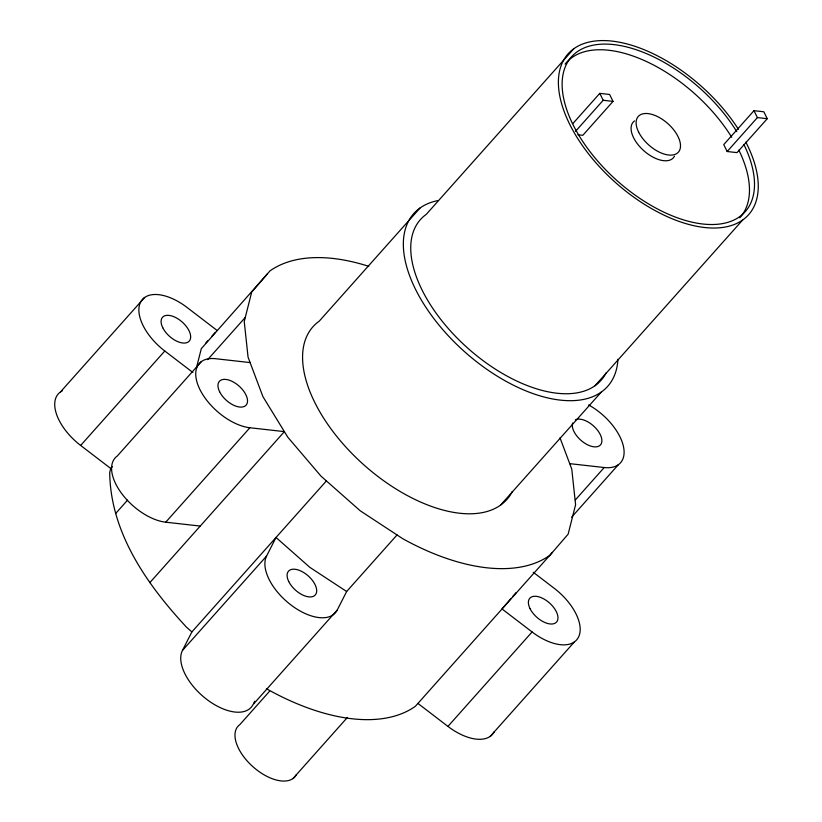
<?xml version="1.0" encoding="UTF-8"?>
<svg xmlns="http://www.w3.org/2000/svg" width="822" height="822" viewBox="0 0 822 822"><rect width="100%" height="100%" fill="white"/><g stroke="black" fill="none" stroke-linecap="round" stroke-linejoin="round"><path stroke-width="1.23" d="M112.429 466.547L110.723 468.458L109.706 472.506C110.436 532.728 147.025 584.637 186.471 627.155L191.875 631.923L182.433 650.49A44.778 23.889 41.7 0 0 206.671 699.317A44.778 23.889 41.7 0 0 253.073 704.526L337.215 610.078L346.648 591.511L397.036 534.947M196.407 367.979L201.308 348.651L267.427 273.849M182.433 650.49L266.575 556.052L276.017 537.475L309.873 567.365L346.648 591.511M253.628 703.427L254.738 701.248M552.405 552.394L415.367 706.303A200.599 107.014 41.7 0 1 268.373 689.802L266.42 688.517M511.13 598.375L502.016 608.948L532.091 631.954A44.778 23.889 41.7 0 0 578.493 637.163A44.778 23.889 41.7 0 0 554.264 588.336L533.211 572.235M512.784 596.453L516.093 592.621M60.489 391.909L144.631 297.461M110.723 468.458L80.648 445.452L164.79 351.004A44.778 23.889 41.7 0 1 140.562 302.188A44.778 23.889 41.7 0 1 186.964 307.397L217.039 330.403M205.993 342.805L207.689 340.894M211.942 336.126L215.343 332.304M201.493 361.495L117.351 455.943A44.778 23.889 41.7 0 0 121.337 493.056A44.778 23.889 41.7 0 0 165.736 522.196L200.239 526.07M207.678 359.635L245.254 317.456M115.573 513.586L127.533 500.166M420.073 207.976L319.306 321.083A129.845 69.274 41.7 0 0 364.68 465.591A129.845 69.274 41.7 0 0 512.332 491.464M573.951 48.611L426.32 214.316A120.896 64.496 41.7 0 0 468.571 348.867A120.896 64.496 41.7 0 0 606.04 372.952M165.736 522.196L249.878 427.748L284.381 431.622L149.851 582.623M572.903 123.536L599.772 93.369L609.616 94.479L613.048 101.383L582.808 135.311L577.887 134.757M575.492 131.376L603.204 100.274L613.048 101.383M191.875 631.923L326.406 480.921M753.98 110.682L723.75 144.61L727.172 151.515L737.015 152.625L767.255 118.687L763.823 111.782L753.98 110.682L757.411 117.587L767.255 118.687M727.172 151.515L757.411 117.587M269.647 691.158L239.87 724.583A38.059 20.303 41.7 0 0 253.176 766.936A38.059 20.303 41.7 0 0 296.454 774.519M595.046 385.703L742.677 219.998M500.526 505.16L601.303 392.053M292.992 778.537L347.429 717.421M575.328 499.961L604.221 467.523A44.778 23.889 41.7 0 0 623.22 445.493A44.778 23.889 41.7 0 0 588.655 404.948M571.588 517.213L618.329 464.738M417.874 703.385L447.949 726.401L532.091 631.954M490.282 736.327L574.424 641.879M250.104 362.584L215.6 358.711A44.778 23.889 41.7 0 0 199.931 389.546A44.778 23.889 41.7 0 0 249.878 427.748M569.718 463.649L604.221 467.523M164.79 351.004L192.872 372.479M599.772 93.369L603.204 100.274M559.998 437.828L571.763 469.085L575.595 504.729L568.136 534.146L549.897 555.302A200.599 107.014 41.7 0 1 402.903 538.8L360.262 510.811L321.001 476.154L287.803 437.212L262.927 396.625L248.059 357.159L244.237 321.505L251.696 292.098L269.935 270.931A200.599 107.014 41.7 0 1 368.729 266.318M565.125 64.085A116.354 62.071 41.7 0 1 643.41 60.14A116.354 62.071 41.7 0 1 731.724 137.295M738.855 150.159A116.354 62.071 41.7 0 1 739.81 217.748M743.889 144.508A116.354 62.071 41.7 0 1 658.165 209.312A116.354 62.071 41.7 0 1 572.893 55.372A116.354 62.071 41.7 0 1 736.759 131.633M745.842 142.144A120.896 64.496 41.7 0 1 660.909 213.638A120.896 64.496 41.7 0 1 568.413 53.492A120.896 64.496 41.7 0 1 738.433 129.321M674.472 156.17A26.869 14.334 41.7 0 1 643.924 150.816A26.869 14.334 41.7 0 1 634.533 120.916M337.215 610.078A44.778 23.889 41.7 0 1 290.813 604.869A44.778 23.889 41.7 0 1 266.575 556.052M494.351 731.601A44.778 23.889 41.7 0 1 447.949 726.401M80.648 445.452A44.778 23.889 41.7 0 1 62.328 390.81M575.328 419.867A17.909 9.556 41.7 0 1 599.793 433.667A17.909 9.556 41.7 0 1 589.466 445.647A17.909 9.556 41.7 0 1 572.626 423.001M617.938 359.317A129.845 69.274 41.7 0 1 465.447 352.484A129.845 69.274 41.7 0 1 438.054 200.547M638.632 132.095A26.869 14.334 41.7 0 0 677.061 153.344A26.869 14.334 41.7 0 0 659.254 117.474A26.869 14.334 41.7 0 0 638.632 132.095M530.056 608.67A17.909 9.556 41.7 0 0 555.672 622.84A17.909 9.556 41.7 0 0 543.804 598.919A17.909 9.556 41.7 0 0 530.056 608.67M162.756 327.731A17.909 9.556 41.7 0 0 188.372 341.89A17.909 9.556 41.7 0 0 176.504 317.98A17.909 9.556 41.7 0 0 162.756 327.731M288.769 581.586A17.909 9.556 41.7 0 0 314.394 595.755A17.909 9.556 41.7 0 0 302.527 571.845A17.909 9.556 41.7 0 0 288.769 581.586M219.618 391.755A17.909 9.556 41.7 0 0 245.233 405.924A17.909 9.556 41.7 0 0 233.366 382.014A17.909 9.556 41.7 0 0 219.618 391.755"/></g></svg>
